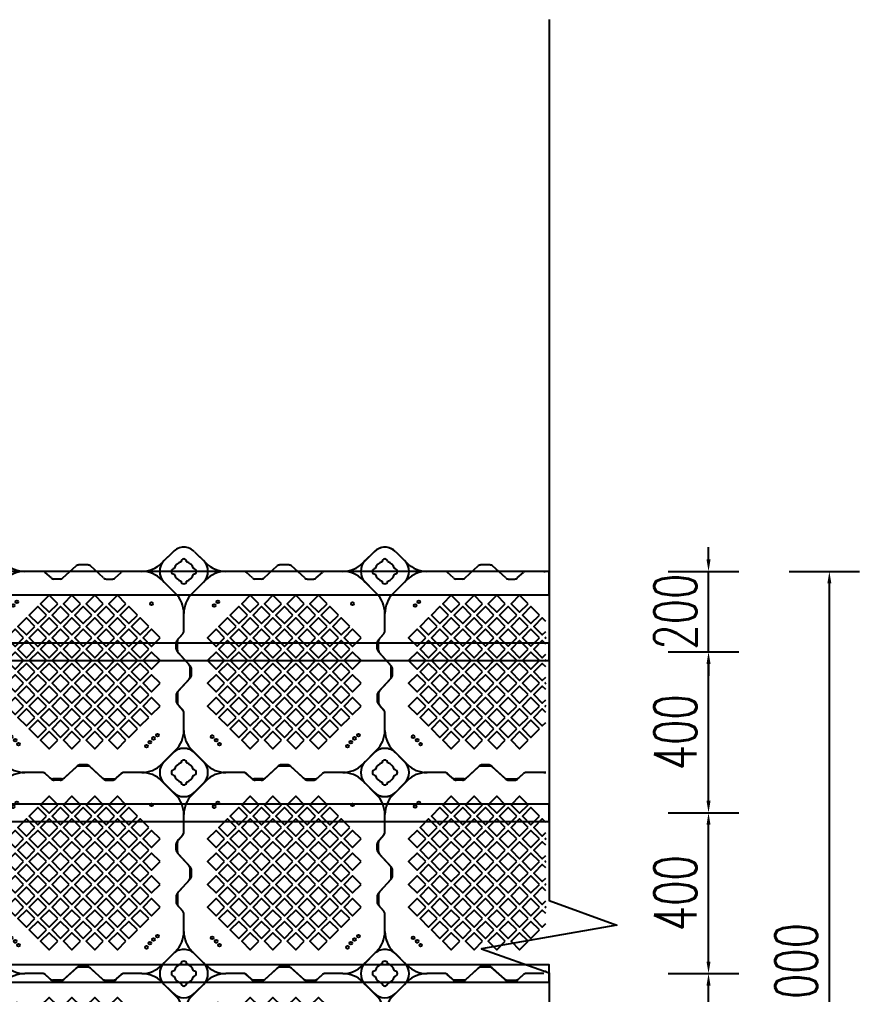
# Model space of a CAD drawing. Header units: millimetres. Extents: x -1003406 to 3312184, y 81337 to 716393.
# Drawn here: x 1159834 to 1161923, y 441182 to 443606 of the extents above; entities that cross this region are included whole.
import ezdxf

# ---------------------------------------------------------------- set-up
doc = ezdxf.new("R2010")
doc.units = ezdxf.units.MM
doc.header["$LTSCALE"] = 10
doc.layers.get('Defpoints').update_dxf_attribs({"linetype": 'CONTINUOUS'})
for name, color, linetype in [('DIM_SYMB', 3, 'CONTINUOUS'), ('W-FLOAT_BOWL浮筒', 253, 'CONTINUOUS'), ('W-STEEL_FRAME钢架', 3, 'CONTINUOUS')]:
    doc.layers.add(name, color=color, linetype=linetype)
doc.layers.add('文字及标注', color=3, linetype='CONTINUOUS', lineweight=15)
doc.styles.add('STANDARD_T3', font='simplex.shx', dxfattribs={"width": 0.7, "bigfont": 'gbcbig.shx'})
doc.dimstyles.new('W&&30', dxfattribs={"dimtxt": 105, "dimasz": 30, "dimexe": 75, "dimexo": 90, "dimgap": 30, "dimtad": 1, "dimdec": 0, "dimzin": 0, "dimdsep": 46, "dimtxsty": 'STANDARD_T3', "dimcen": 0.09, "dimclrd": 1, "dimclre": 1, "dimclrt": 7, "dimazin": 2, "dimtfac": 1, "dimtdec": 0, "dimtix": 1, "dimtmove": 2, "dimatfit": 3, "dimfxl": 100, "dimtolj": 1, "dimtzin": 0, "dimarcsym": 0})

# ---------------------------------------------------------------- blocks, each defined once
blk = doc.blocks.new('旗华浮筒')
at = {"layer": 'W-FLOAT_BOWL浮筒'}
for p, q in [((-548.8, 526.9), (-526.9, 548.8)), ((-473.2, 548.8), (-444.8, 520.5)), ((-26.8, 548.8), (-55.2, 520.5)), ((26.9, 548.8), (48.8, 526.9)), ((-332.9, 513.4), (-344.7, 502.6)), ((-303.9, 516), (-326.1, 516)), ((-297.1, 513.4), (-264.4, 483.6)), ((-202.9, 513.4), (-235.6, 483.6)), ((-196.1, 516), (-173.9, 516)), ((-167.1, 513.4), (-155.3, 502.6)), ((-395.4, 500), (-351.5, 500)), ((-148.5, 500), (-104.7, 500)), ((-548.8, 473.2), (-520.5, 444.8)), ((-479.5, 444.8), (-444.8, 479.5)), ((-257.6, 481), (-242.4, 481)), ((-20.5, 444.8), (-55.2, 479.5)), ((48.8, 473.2), (20.5, 444.8)), ((-500, 351.5), (-500, 395.4)), ((0, 351.3), (0, 395.4)), ((-513.4, 332.9), (-502.6, 344.7)), ((-16.4, 329.4), (-2.6, 344.5)), ((-516, 303.9), (-516, 326.1)), ((-19, 307.4), (-19, 322.6)), ((-513.4, 297.1), (-483.6, 264.4)), ((-16.4, 300.6), (13.4, 267.9)), ((-481, 242.4), (-481, 257.6)), ((16, 238.9), (16, 261.1)), ((-513.4, 202.9), (-483.6, 235.6)), ((-16.4, 199.4), (13.4, 232.1)), ((-516, 196.1), (-516, 173.9)), ((-19, 192.6), (-19, 177.4)), ((-16.4, 170.6), (-2.6, 155.5)), ((-513.4, 167.1), (-502.6, 155.3)), ((-500, 104.7), (-500, 148.5)), ((0, 104.7), (0, 148.7)), ((-548.8, 26.8), (-520.5, 55.2)), ((-444.8, 20.5), (-479.5, 55.2)), ((-55.2, 20.5), (-20.5, 55.2)), ((48.8, 26.8), (20.5, 55.2)), ((-395.4, 0), (-351.3, 0)), ((-329.4, 16.4), (-344.5, 2.6)), ((-307.4, 19), (-322.6, 19)), ((-300.6, 16.4), (-267.9, -13.4)), ((-199.4, 16.4), (-232.1, -13.4)), ((-192.6, 19), (-177.4, 19)), ((-170.6, 16.4), (-155.5, 2.6)), ((-148.7, 0), (-104.7, 0)), ((-473.2, -48.8), (-444.8, -20.5)), ((-261.1, -16), (-238.9, -16)), ((-26.8, -48.8), (-55.2, -20.5)), ((-526.9, -48.8), (-548.8, -26.9)), ((48.8, -26.9), (26.9, -48.8))]:
    blk.add_line(p, q, dxfattribs=at)
for points in [[(-334.9, 398.5), (-313.6, 419.7), (-334.9, 440.9), (-356.1, 419.7)], [(-278.3, 398.5), (-257.1, 419.7), (-278.3, 440.9), (-299.5, 419.7)], [(-221.7, 398.5), (-200.5, 419.7), (-221.7, 440.9), (-242.9, 419.7)], [(-165.1, 398.5), (-143.9, 419.7), (-165.1, 440.9), (-186.4, 419.7)], [(-363.1, 370.2), (-341.9, 391.4), (-363.1, 412.6), (-384.4, 391.4)], [(-306.6, 370.2), (-285.4, 391.4), (-306.6, 412.6), (-327.8, 391.4)], [(-250, 370.2), (-228.8, 391.4), (-250, 412.6), (-271.2, 391.4)], [(-193.4, 370.2), (-172.2, 391.4), (-193.4, 412.6), (-214.6, 391.4)], [(-136.9, 370.2), (-115.6, 391.4), (-136.9, 412.6), (-158.1, 391.4)], [(-391.4, 341.9), (-370.2, 363.1), (-391.4, 384.4), (-412.6, 363.1)], [(-334.9, 341.9), (-313.6, 363.1), (-334.9, 384.4), (-356.1, 363.1)], [(-278.3, 341.9), (-257.1, 363.1), (-278.3, 384.4), (-299.5, 363.1)], [(-221.7, 341.9), (-200.5, 363.1), (-221.7, 384.4), (-242.9, 363.1)], [(-165.1, 341.9), (-143.9, 363.1), (-165.1, 384.4), (-186.4, 363.1)], [(-108.6, 341.9), (-87.4, 363.1), (-108.6, 384.4), (-129.8, 363.1)], [(-419.7, 313.6), (-398.5, 334.9), (-419.7, 356.1), (-440.9, 334.9)], [(-363.1, 313.6), (-341.9, 334.9), (-363.1, 356.1), (-384.4, 334.9)], [(-306.6, 313.6), (-285.4, 334.9), (-306.6, 356.1), (-327.8, 334.9)], [(-250, 313.6), (-228.8, 334.9), (-250, 356.1), (-271.2, 334.9)], [(-193.4, 313.6), (-172.2, 334.9), (-193.4, 356.1), (-214.6, 334.9)], [(-136.9, 313.6), (-115.6, 334.9), (-136.9, 356.1), (-158.1, 334.9)], [(-80.3, 313.6), (-59.1, 334.9), (-80.3, 356.1), (-101.5, 334.9)], [(-391.4, 285.4), (-370.2, 306.6), (-391.4, 327.8), (-412.6, 306.6)], [(-334.9, 285.4), (-313.6, 306.6), (-334.9, 327.8), (-356.1, 306.6)], [(-278.3, 285.4), (-257.1, 306.6), (-278.3, 327.8), (-299.5, 306.6)], [(-221.7, 285.4), (-200.5, 306.6), (-221.7, 327.8), (-242.9, 306.6)], [(-165.1, 285.4), (-143.9, 306.6), (-165.1, 327.8), (-186.4, 306.6)], [(-108.6, 285.4), (-87.4, 306.6), (-108.6, 327.8), (-129.8, 306.6)], [(-419.7, 257.1), (-398.5, 278.3), (-419.7, 299.5), (-440.9, 278.3)], [(-363.1, 257.1), (-341.9, 278.3), (-363.1, 299.5), (-384.4, 278.3)], [(-306.6, 257.1), (-285.4, 278.3), (-306.6, 299.5), (-327.8, 278.3)], [(-250, 257.1), (-228.8, 278.3), (-250, 299.5), (-271.2, 278.3)], [(-193.4, 257.1), (-172.2, 278.3), (-193.4, 299.5), (-214.6, 278.3)], [(-136.9, 257.1), (-115.6, 278.3), (-136.9, 299.5), (-158.1, 278.3)], [(-80.3, 257.1), (-59.1, 278.3), (-80.3, 299.5), (-101.5, 278.3)], [(-391.4, 228.8), (-370.2, 250), (-391.4, 271.2), (-412.6, 250)], [(-334.9, 228.8), (-313.6, 250), (-334.9, 271.2), (-356.1, 250)], [(-278.3, 228.8), (-257.1, 250), (-278.3, 271.2), (-299.5, 250)], [(-221.7, 228.8), (-200.5, 250), (-221.7, 271.2), (-242.9, 250)], [(-165.1, 228.8), (-143.9, 250), (-165.1, 271.2), (-186.4, 250)], [(-108.6, 228.8), (-87.4, 250), (-108.6, 271.2), (-129.8, 250)], [(-419.7, 200.5), (-398.5, 221.7), (-419.7, 242.9), (-440.9, 221.7)], [(-363.1, 200.5), (-341.9, 221.7), (-363.1, 242.9), (-384.4, 221.7)], [(-306.6, 200.5), (-285.4, 221.7), (-306.6, 242.9), (-327.8, 221.7)], [(-250, 200.5), (-228.8, 221.7), (-250, 242.9), (-271.2, 221.7)], [(-193.4, 200.5), (-172.2, 221.7), (-193.4, 242.9), (-214.6, 221.7)], [(-136.9, 200.5), (-115.6, 221.7), (-136.9, 242.9), (-158.1, 221.7)], [(-80.3, 200.5), (-59.1, 221.7), (-80.3, 242.9), (-101.5, 221.7)], [(-391.4, 172.2), (-370.2, 193.4), (-391.4, 214.6), (-412.6, 193.4)], [(-334.9, 172.2), (-313.6, 193.4), (-334.9, 214.6), (-356.1, 193.4)], [(-278.3, 172.2), (-257.1, 193.4), (-278.3, 214.6), (-299.5, 193.4)], [(-221.7, 172.2), (-200.5, 193.4), (-221.7, 214.6), (-242.9, 193.4)], [(-165.1, 172.2), (-143.9, 193.4), (-165.1, 214.6), (-186.4, 193.4)], [(-108.6, 172.2), (-87.4, 193.4), (-108.6, 214.6), (-129.8, 193.4)], [(-419.7, 143.9), (-398.5, 165.1), (-419.7, 186.4), (-440.9, 165.1)], [(-363.1, 143.9), (-341.9, 165.1), (-363.1, 186.4), (-384.4, 165.1)], [(-306.6, 143.9), (-285.4, 165.1), (-306.6, 186.4), (-327.8, 165.1)], [(-250, 143.9), (-228.8, 165.1), (-250, 186.4), (-271.2, 165.1)], [(-193.4, 143.9), (-172.2, 165.1), (-193.4, 186.4), (-214.6, 165.1)], [(-136.9, 143.9), (-115.6, 165.1), (-136.9, 186.4), (-158.1, 165.1)], [(-80.3, 143.9), (-59.1, 165.1), (-80.3, 186.4), (-101.5, 165.1)], [(-391.4, 115.6), (-370.2, 136.9), (-391.4, 158.1), (-412.6, 136.9)], [(-334.9, 115.6), (-313.6, 136.9), (-334.9, 158.1), (-356.1, 136.9)], [(-278.3, 115.6), (-257.1, 136.9), (-278.3, 158.1), (-299.5, 136.9)], [(-221.7, 115.6), (-200.5, 136.9), (-221.7, 158.1), (-242.9, 136.9)], [(-165.1, 115.6), (-143.9, 136.9), (-165.1, 158.1), (-186.4, 136.9)], [(-108.6, 115.6), (-87.4, 136.9), (-108.6, 158.1), (-129.8, 136.9)], [(-363.1, 87.4), (-341.9, 108.6), (-363.1, 129.8), (-384.4, 108.6)], [(-306.6, 87.4), (-285.4, 108.6), (-306.6, 129.8), (-327.8, 108.6)], [(-250, 87.4), (-228.8, 108.6), (-250, 129.8), (-271.2, 108.6)], [(-193.4, 87.4), (-172.2, 108.6), (-193.4, 129.8), (-214.6, 108.6)], [(-136.9, 87.4), (-115.6, 108.6), (-136.9, 129.8), (-158.1, 108.6)], [(-334.9, 59.1), (-313.6, 80.3), (-334.9, 101.5), (-356.1, 80.3)], [(-278.3, 59.1), (-257.1, 80.3), (-278.3, 101.5), (-299.5, 80.3)], [(-221.7, 59.1), (-200.5, 80.3), (-221.7, 101.5), (-242.9, 80.3)], [(-165.1, 59.1), (-143.9, 80.3), (-165.1, 101.5), (-186.4, 80.3)]]:
    blk.add_lwpolyline(points, close=True, dxfattribs=at)
for centre in [(-429.4, 411), (-419.7, 419.7), (-411, 429.4), (-84.8, 424.4), (-75.6, 415.2), (-434.7, 92.9), (-424.4, 84.8), (-415.2, 75.6), (-80.3, 80.3), (-407.1, 65.3)]:
    blk.add_circle(centre, 3.5, dxfattribs=at)
for centre, radius, start, end in [((-500, 522), 38, 45, 135), ((0, 522), 38, 45, 135), ((-522, 500), 38, 135, 225), ((-500, 500), 25, 106.2602, 163.7398), ((-500, 524), 7, 0, 180), ((-500, 500), 25, 16.2602, 73.7398), ((-395.3, 570), 70, 225, 270), ((-326.1, 506), 10, 90, 132.2737), ((-303.9, 506), 10, 47.7263, 90), ((-196.1, 506), 10, 90, 132.2737), ((-173.9, 506), 10, 47.7263, 90), ((-104.7, 570), 70, 270, 315), ((0, 500), 25, 106.2602, 163.7398), ((0, 524), 7, 0, 180), ((0, 500), 25, 16.2602, 73.7398), ((22, 500), 38, 315, 45), ((-524, 500), 7, 90, 270), ((-500, 500), 25, 196.2602, 253.7398), ((-500, 500), 25, 286.2602, 343.7398), ((-476, 500), 7, 270, 90), ((-395.3, 430), 70, 90, 135), ((-351.5, 510), 10, 270, 312.2737), ((-148.5, 510), 10, 227.7263, 270), ((-104.7, 430), 70, 45, 90), ((-24, 500), 7, 90, 270), ((0, 500), 25, 196.2602, 253.7398), ((0, 500), 25, 286.2602, 343.7398), ((24, 500), 7, 270, 90), ((-500, 476), 7, 180, 0), ((-257.6, 491), 10, 227.7263, 270), ((-242.4, 491), 10, 270, 312.2737), ((0, 476), 7, 180, 0), ((-570, 395.3), 70, 0, 45), ((-430, 395.3), 70, 135, 180), ((-70, 395.3), 70, 0, 45), ((70, 395.3), 70, 135, 180), ((-510, 351.5), 10, 317.7263, 0), ((-10, 351.3), 10, 317.7263, 0), ((-506, 326.1), 10, 137.7263, 180), ((-9, 322.6), 10, 137.7263, 180), ((-506, 303.9), 10, 180, 222.2737), ((-9, 307.4), 10, 180, 222.2737), ((6, 261.1), 10, 0, 42.2737), ((-491, 257.6), 10, 0, 42.2737), ((-491, 242.4), 10, 317.7263, 0), ((6, 238.9), 10, 317.7263, 0), ((-506, 196.1), 10, 137.7263, 180), ((-9, 192.6), 10, 137.7263, 180), ((-506, 173.9), 10, 180, 222.2737), ((-9, 177.4), 10, 180, 222.2737), ((-510, 148.5), 10, 0, 42.2737), ((-10, 148.7), 10, 0, 42.2737), ((-570, 104.7), 70, 315, 0), ((-430, 104.7), 70, 180, 225), ((-70, 104.7), 70, 315, 0), ((70, 104.7), 70, 180, 225), ((-522, 0), 38, 135, 225), ((-500, 24), 7, 0, 180), ((0, 24), 7, 0, 180), ((22, 0), 38, 315, 45), ((-524, 0), 7, 90, 270), ((-500, 0), 25, 106.2602, 163.7398), ((-500, 0), 25, 16.2602, 73.7398), ((-476, 0), 7, 270, 90), ((-395.3, 70), 70, 225, 270), ((-395.3, -70), 70, 90, 135), ((-351.3, 10), 10, 270, 312.2737), ((-322.6, 9), 10, 90, 132.2737), ((-307.4, 9), 10, 47.7263, 90), ((-192.6, 9), 10, 90, 132.2737), ((-177.4, 9), 10, 47.7263, 90), ((-148.7, 10), 10, 227.7263, 270), ((-104.7, 70), 70, 270, 315), ((-104.7, -70), 70, 45, 90), ((-24, 0), 7, 90, 270), ((0, 0), 25, 106.2602, 163.7398), ((0, 0), 25, 16.2602, 73.7398), ((24, 0), 7, 270, 90), ((-500, 0), 25, 196.2602, 253.7398), ((-500, -24), 7, 180, 0), ((-500, 0), 25, 286.2602, 343.7398), ((-261.1, -6), 10, 227.7263, 270), ((-238.9, -6), 10, 270, 312.2737), ((0, 0), 25, 196.2602, 253.7398), ((0, -24), 7, 180, 0), ((0, 0), 25, 286.2602, 343.7398), ((-500, -22), 38, 225, 315), ((0, -22), 38, 225, 315)]:
    blk.add_arc(centre, radius, start, end, dxfattribs=at)
blk = doc.blocks.new('*D352')
at = {"layer": 'Defpoints', "color": 0, "transparency": 16777216}
for p in [(1161151.6, 442233.8), (1161848.3, 442233.8), (1161151.6, 440233.8)]:
    blk.add_point(p, dxfattribs=at)
at = {"layer": '文字及标注', "color": 1, "lineweight": -2, "transparency": 16777216}
for p, q in [((1161748.3, 442233.8), (1161923.3, 442233.8)), ((1161848.3, 440263.8), (1161848.3, 442203.8)), ((1161748.3, 440233.8), (1161923.3, 440233.8))]:
    blk.add_line(p, q, dxfattribs=at)
at = {"layer": '文字及标注', "color": 1, "transparency": 16777216}
for points in [[(1161843.3, 442203.8), (1161853.3, 442203.8), (1161848.3, 442233.8)], [(1161843.3, 440263.8), (1161853.3, 440263.8), (1161848.3, 440233.8)]]:
    blk.add_solid(points, dxfattribs=at)
at = {"layer": '文字及标注', "color": 7, "transparency": 16777216, "insert": (1161765.8, 441233.8), "char_height": 105, "attachment_point": 5, "rotation": 90, "style": 'STANDARD_T3'}
blk.add_mtext('\\A1;2000', dxfattribs=at)
blk = doc.blocks.new('*D355')
at = {"layer": 'Defpoints', "color": 0, "transparency": 16777216}
for p in [(1161151.6, 441233.9), (1161547.8, 441233.9), (1161151.6, 440833.9)]:
    blk.add_point(p, dxfattribs=at)
at = {"layer": '文字及标注', "color": 1, "lineweight": -2, "transparency": 16777216}
for p, q in [((1161447.8, 441233.9), (1161622.8, 441233.9)), ((1161547.8, 440863.9), (1161547.8, 441203.9)), ((1161447.8, 440833.9), (1161622.8, 440833.9))]:
    blk.add_line(p, q, dxfattribs=at)
at = {"layer": '文字及标注', "color": 1, "transparency": 16777216}
for points in [[(1161542.8, 441203.9), (1161552.8, 441203.9), (1161547.8, 441233.9)], [(1161542.8, 440863.9), (1161552.8, 440863.9), (1161547.8, 440833.9)]]:
    blk.add_solid(points, dxfattribs=at)
at = {"layer": '文字及标注', "color": 7, "transparency": 16777216, "insert": (1161465.3, 441033.9), "char_height": 105, "attachment_point": 5, "rotation": 90, "style": 'STANDARD_T3'}
blk.add_mtext('\\A1;400', dxfattribs=at)
blk = doc.blocks.new('*D356')
at = {"layer": 'Defpoints', "color": 0, "transparency": 16777216}
for p in [(1161151.6, 441633.9), (1161547.8, 441633.9), (1161151.6, 441233.9)]:
    blk.add_point(p, dxfattribs=at)
at = {"layer": '文字及标注', "color": 1, "lineweight": -2, "transparency": 16777216}
for p, q in [((1161447.8, 441633.9), (1161622.8, 441633.9)), ((1161547.8, 441263.9), (1161547.8, 441603.9)), ((1161447.8, 441233.9), (1161622.8, 441233.9))]:
    blk.add_line(p, q, dxfattribs=at)
at = {"layer": '文字及标注', "color": 1, "transparency": 16777216}
for points in [[(1161542.8, 441603.9), (1161552.8, 441603.9), (1161547.8, 441633.9)], [(1161542.8, 441263.9), (1161552.8, 441263.9), (1161547.8, 441233.9)]]:
    blk.add_solid(points, dxfattribs=at)
at = {"layer": '文字及标注', "color": 7, "transparency": 16777216, "insert": (1161465.3, 441433.9), "char_height": 105, "attachment_point": 5, "rotation": 90, "style": 'STANDARD_T3'}
blk.add_mtext('\\A1;400', dxfattribs=at)
blk = doc.blocks.new('*D357')
at = {"layer": 'Defpoints', "color": 0, "transparency": 16777216}
for p in [(1161151.6, 442033.9), (1161547.8, 442033.9), (1161151.6, 441633.9)]:
    blk.add_point(p, dxfattribs=at)
at = {"layer": '文字及标注', "color": 1, "lineweight": -2, "transparency": 16777216}
for p, q in [((1161447.8, 442033.9), (1161622.8, 442033.9)), ((1161547.8, 441663.9), (1161547.8, 442003.9)), ((1161447.8, 441633.9), (1161622.8, 441633.9))]:
    blk.add_line(p, q, dxfattribs=at)
at = {"layer": '文字及标注', "color": 1, "transparency": 16777216}
for points in [[(1161542.8, 442003.9), (1161552.8, 442003.9), (1161547.8, 442033.9)], [(1161542.8, 441663.9), (1161552.8, 441663.9), (1161547.8, 441633.9)]]:
    blk.add_solid(points, dxfattribs=at)
at = {"layer": '文字及标注', "color": 7, "transparency": 16777216, "insert": (1161465.3, 441833.9), "char_height": 105, "attachment_point": 5, "rotation": 90, "style": 'STANDARD_T3'}
blk.add_mtext('\\A1;400', dxfattribs=at)
blk = doc.blocks.new('*D358')
at = {"layer": 'Defpoints', "color": 0, "transparency": 16777216}
for p in [(1161151.6, 442233.8), (1161547.8, 442233.8), (1161151.6, 442033.9)]:
    blk.add_point(p, dxfattribs=at)
at = {"layer": '文字及标注', "color": 1, "lineweight": -2, "transparency": 16777216}
for p, q in [((1161547.8, 442263.8), (1161547.8, 442293.8)), ((1161447.8, 442233.8), (1161622.8, 442233.8)), ((1161547.8, 442033.9), (1161547.8, 442233.8)), ((1161447.8, 442033.9), (1161622.8, 442033.9)), ((1161547.8, 442003.9), (1161547.8, 441973.9))]:
    blk.add_line(p, q, dxfattribs=at)
at = {"layer": '文字及标注', "color": 1, "transparency": 16777216}
for points in [[(1161542.8, 442263.8), (1161552.8, 442263.8), (1161547.8, 442233.8)], [(1161542.8, 442003.9), (1161552.8, 442003.9), (1161547.8, 442033.9)]]:
    blk.add_solid(points, dxfattribs=at)
at = {"layer": '文字及标注', "color": 7, "transparency": 16777216, "insert": (1161465.3, 442133.8), "char_height": 105, "attachment_point": 5, "rotation": 90, "style": 'STANDARD_T3'}
blk.add_mtext('\\A1;200', dxfattribs=at)

msp = doc.modelspace()

# ---------------------------------------------------------------- linework, layer by layer
at = {"layer": 'DIM_SYMB', "color": 3}
msp.add_lwpolyline([(1161151.6, 443606), (1161151.6, 441415.6), (1161319.6, 441354.4), (1160983.6, 441295.2), (1161151.6, 441235.6), (1161151.6, 439045.2)], dxfattribs=at)
at = {"layer": 'W-FLOAT_BOWL浮筒'}
for p, q in [((1160694.1, 442260.8), (1160716, 442282.8)), ((1160769.8, 442282.8), (1160798.1, 442254.4)), ((1161004.1, 442249.9), (1160981.8, 442249.9)), ((1160891.7, 442233.9), (1160847.5, 442233.9)), ((1160913.6, 442217.5), (1160898.4, 442231.3)), ((1160942.3, 442217.5), (1160975.1, 442247.3)), ((1161043.6, 442217.5), (1161010.8, 442247.3)), ((1161072.3, 442217.5), (1161087.5, 442231.3)), ((1161138.2, 442233.9), (1161094.2, 442233.9)), ((1160694.1, 442207.1), (1160722.4, 442178.8)), ((1160798.2, 442213.4), (1160763.4, 442178.7)), ((1160935.6, 442214.9), (1160920.3, 442214.9)), ((1161050.3, 442214.9), (1161065.6, 442214.9)), ((1160742.9, 442085.4), (1160742.9, 442129.2)), ((1160729.5, 442066.8), (1160740.3, 442078.7)), ((1160726.9, 442037.8), (1160726.9, 442060.1)), ((1160729.5, 442031.1), (1160759.3, 441998.3)), ((1160761.9, 441976.3), (1160761.9, 441991.6)), ((1160729.5, 441936.8), (1160759.3, 441969.6)), ((1160726.9, 441930.1), (1160726.9, 441907.8)), ((1160729.5, 441901.1), (1160740.3, 441889.2)), ((1160742.9, 441838.5), (1160742.9, 441882.5)), ((1160694.1, 441760.8), (1160722.4, 441789.1)), ((1160798.2, 441754.4), (1160763.4, 441789.2)), ((1160942.3, 441717.5), (1160975.1, 441747.3)), ((1160945.8, 441720.5), (1160978.6, 441750.3)), ((1160945.8, 441720.5), (1160978.6, 441750.3)), ((1161004.1, 441749.9), (1160981.8, 441749.9)), ((1161000.6, 441752.9), (1160985.3, 441752.9)), ((1161000.6, 441752.9), (1160985.3, 441752.9)), ((1161040.1, 441720.5), (1161007.3, 441750.3)), ((1161040.1, 441720.5), (1161007.3, 441750.3)), ((1161043.6, 441717.5), (1161010.8, 441747.3)), ((1160891.7, 441733.9), (1160847.5, 441733.9)), ((1160891.5, 441733.9), (1160847.5, 441733.9)), ((1160891.5, 441733.9), (1160847.5, 441733.9)), ((1160910.1, 441720.5), (1160898.2, 441731.3)), ((1160910.1, 441720.5), (1160898.2, 441731.3)), ((1160913.6, 441717.5), (1160898.4, 441731.3)), ((1160939.1, 441717.9), (1160916.8, 441717.9)), ((1160939.1, 441717.9), (1160916.8, 441717.9)), ((1161046.8, 441717.9), (1161069.1, 441717.9)), ((1161046.8, 441717.9), (1161069.1, 441717.9)), ((1161072.3, 441717.5), (1161087.5, 441731.3)), ((1161075.8, 441720.5), (1161087.7, 441731.3)), ((1161075.8, 441720.5), (1161087.7, 441731.3)), ((1161138.2, 441733.9), (1161094.2, 441733.9)), ((1161138.2, 441733.9), (1161094.4, 441733.9)), ((1161138.2, 441733.9), (1161094.4, 441733.9)), ((1160694.1, 441707.1), (1160722.4, 441678.8)), ((1160716, 441685.1), (1160694.1, 441707)), ((1160716, 441685.1), (1160694.1, 441707)), ((1160798.2, 441713.4), (1160763.4, 441678.7)), ((1160769.8, 441685.1), (1160798.1, 441713.4)), ((1160769.8, 441685.1), (1160798.1, 441713.4)), ((1160935.6, 441714.9), (1160920.3, 441714.9)), ((1161050.3, 441714.9), (1161065.6, 441714.9)), ((1160742.9, 441585.4), (1160742.9, 441629.2)), ((1160729.5, 441566.8), (1160740.3, 441578.7)), ((1160726.9, 441537.8), (1160726.9, 441560.1)), ((1160726.9, 441537.8), (1160726.9, 441560.1)), ((1160729.5, 441531.1), (1160759.3, 441498.3)), ((1160761.9, 441476.3), (1160761.9, 441491.6)), ((1160729.5, 441436.8), (1160759.3, 441469.6)), ((1160726.9, 441430.1), (1160726.9, 441407.8)), ((1160729.5, 441401.1), (1160740.3, 441389.2)), ((1160742.9, 441338.5), (1160742.9, 441382.5)), ((1160694.1, 441260.8), (1160722.4, 441289.1)), ((1160798.2, 441254.4), (1160763.4, 441289.2)), ((1160891.7, 441233.9), (1160847.5, 441233.9)), ((1160891.5, 441233.9), (1160847.5, 441233.9)), ((1160910.1, 441220.5), (1160898.2, 441231.3)), ((1160913.6, 441217.5), (1160898.4, 441231.3)), ((1160942.3, 441217.5), (1160975.1, 441247.3)), ((1160945.8, 441220.5), (1160978.6, 441250.3)), ((1161004.1, 441249.9), (1160981.8, 441249.9)), ((1161000.6, 441252.9), (1160985.3, 441252.9)), ((1161040.1, 441220.5), (1161007.3, 441250.3)), ((1161043.6, 441217.5), (1161010.8, 441247.3)), ((1161072.3, 441217.5), (1161087.5, 441231.3)), ((1161075.8, 441220.5), (1161087.7, 441231.3)), ((1161138.2, 441233.9), (1161094.2, 441233.9)), ((1161138.2, 441233.9), (1161094.4, 441233.9)), ((1161140.6, 441238.9), (1161143.8, 441238.9)), ((1161143.8, 441238.9), (1161143, 441238.9)), ((1161143, 441238.9), (1161143.8, 441238.9)), ((1160716, 441185.1), (1160694.1, 441207)), ((1160769.8, 441185.1), (1160798.1, 441213.4)), ((1160939.1, 441217.9), (1160916.8, 441217.9)), ((1160935.6, 441214.9), (1160920.3, 441214.9)), ((1161046.8, 441217.9), (1161069.1, 441217.9)), ((1161050.3, 441214.9), (1161065.6, 441214.9))]:
    msp.add_line(p, q, dxfattribs=at)
for points in [[(1160929.3, 442153.6), (1160908.1, 442174.8), (1160886.9, 442153.6), (1160908.1, 442132.4)], [(1160985.9, 442153.6), (1160964.7, 442174.8), (1160943.4, 442153.6), (1160964.7, 442132.4)], [(1161042.4, 442153.6), (1161021.2, 442174.8), (1161000, 442153.6), (1161021.2, 442132.4)], [(1161099, 442153.6), (1161077.8, 442174.8), (1161056.6, 442153.6), (1161077.8, 442132.4)], [(1160901, 442125.3), (1160879.8, 442146.6), (1160858.6, 442125.3), (1160879.8, 442104.1)], [(1160957.6, 442125.3), (1160936.4, 442146.6), (1160915.2, 442125.3), (1160936.4, 442104.1)], [(1161014.2, 442125.3), (1160992.9, 442146.6), (1160971.7, 442125.3), (1160992.9, 442104.1)], [(1161070.7, 442125.3), (1161049.5, 442146.6), (1161028.3, 442125.3), (1161049.5, 442104.1)], [(1161127.3, 442125.3), (1161106.1, 442146.6), (1161084.9, 442125.3), (1161106.1, 442104.1)], [(1160872.7, 442097.1), (1160851.5, 442118.3), (1160830.3, 442097.1), (1160851.5, 442075.8)], [(1160929.3, 442097.1), (1160908.1, 442118.3), (1160886.9, 442097.1), (1160908.1, 442075.8)], [(1160985.9, 442097.1), (1160964.7, 442118.3), (1160943.4, 442097.1), (1160964.7, 442075.8)], [(1161042.4, 442097.1), (1161021.2, 442118.3), (1161000, 442097.1), (1161021.2, 442075.8)], [(1161099, 442097.1), (1161077.8, 442118.3), (1161056.6, 442097.1), (1161077.8, 442075.8)], [(1160844.5, 442068.8), (1160823.2, 442090), (1160802, 442068.8), (1160823.2, 442047.6)], [(1160901, 442068.8), (1160879.8, 442090), (1160858.6, 442068.8), (1160879.8, 442047.6)], [(1160957.6, 442068.8), (1160936.4, 442090), (1160915.2, 442068.8), (1160936.4, 442047.6)], [(1161014.2, 442068.8), (1160992.9, 442090), (1160971.7, 442068.8), (1160992.9, 442047.6)], [(1161070.7, 442068.8), (1161049.5, 442090), (1161028.3, 442068.8), (1161049.5, 442047.6)], [(1161127.3, 442068.8), (1161106.1, 442090), (1161084.9, 442068.8), (1161106.1, 442047.6)], [(1160872.7, 442040.5), (1160851.5, 442061.7), (1160830.3, 442040.5), (1160851.5, 442019.3)], [(1160929.3, 442040.5), (1160908.1, 442061.7), (1160886.9, 442040.5), (1160908.1, 442019.3)], [(1160985.9, 442040.5), (1160964.7, 442061.7), (1160943.4, 442040.5), (1160964.7, 442019.3)], [(1161042.4, 442040.5), (1161021.2, 442061.7), (1161000, 442040.5), (1161021.2, 442019.3)], [(1161099, 442040.5), (1161077.8, 442061.7), (1161056.6, 442040.5), (1161077.8, 442019.3)], [(1160844.5, 442012.2), (1160823.2, 442033.4), (1160802, 442012.2), (1160823.2, 441991)], [(1160901, 442012.2), (1160879.8, 442033.4), (1160858.6, 442012.2), (1160879.8, 441991)], [(1160957.6, 442012.2), (1160936.4, 442033.4), (1160915.2, 442012.2), (1160936.4, 441991)], [(1161014.2, 442012.2), (1160992.9, 442033.4), (1160971.7, 442012.2), (1160992.9, 441991)], [(1161070.7, 442012.2), (1161049.5, 442033.4), (1161028.3, 442012.2), (1161049.5, 441991)], [(1161127.3, 442012.2), (1161106.1, 442033.4), (1161084.9, 442012.2), (1161106.1, 441991)], [(1160872.7, 441983.9), (1160851.5, 442005.1), (1160830.3, 441983.9), (1160851.5, 441962.7)], [(1160929.3, 441983.9), (1160908.1, 442005.1), (1160886.9, 441983.9), (1160908.1, 441962.7)], [(1160985.9, 441983.9), (1160964.7, 442005.1), (1160943.4, 441983.9), (1160964.7, 441962.7)], [(1161042.4, 441983.9), (1161021.2, 442005.1), (1161000, 441983.9), (1161021.2, 441962.7)], [(1161099, 441983.9), (1161077.8, 442005.1), (1161056.6, 441983.9), (1161077.8, 441962.7)], [(1160844.5, 441955.6), (1160823.2, 441976.9), (1160802, 441955.6), (1160823.2, 441934.4)], [(1160901, 441955.6), (1160879.8, 441976.9), (1160858.6, 441955.6), (1160879.8, 441934.4)], [(1160957.6, 441955.6), (1160936.4, 441976.9), (1160915.2, 441955.6), (1160936.4, 441934.4)], [(1161014.2, 441955.6), (1160992.9, 441976.9), (1160971.7, 441955.6), (1160992.9, 441934.4)], [(1161070.7, 441955.6), (1161049.5, 441976.9), (1161028.3, 441955.6), (1161049.5, 441934.4)], [(1161127.3, 441955.6), (1161106.1, 441976.9), (1161084.9, 441955.6), (1161106.1, 441934.4)], [(1160872.7, 441927.4), (1160851.5, 441948.6), (1160830.3, 441927.4), (1160851.5, 441906.1)], [(1160929.3, 441927.4), (1160908.1, 441948.6), (1160886.9, 441927.4), (1160908.1, 441906.1)], [(1160985.9, 441927.4), (1160964.7, 441948.6), (1160943.4, 441927.4), (1160964.7, 441906.1)], [(1161042.4, 441927.4), (1161021.2, 441948.6), (1161000, 441927.4), (1161021.2, 441906.1)], [(1161099, 441927.4), (1161077.8, 441948.6), (1161056.6, 441927.4), (1161077.8, 441906.1)], [(1160844.5, 441899.1), (1160823.2, 441920.3), (1160802, 441899.1), (1160823.2, 441877.9)], [(1160901, 441899.1), (1160879.8, 441920.3), (1160858.6, 441899.1), (1160879.8, 441877.9)], [(1160957.6, 441899.1), (1160936.4, 441920.3), (1160915.2, 441899.1), (1160936.4, 441877.9)], [(1161014.2, 441899.1), (1160992.9, 441920.3), (1160971.7, 441899.1), (1160992.9, 441877.9)], [(1161070.7, 441899.1), (1161049.5, 441920.3), (1161028.3, 441899.1), (1161049.5, 441877.9)], [(1161127.3, 441899.1), (1161106.1, 441920.3), (1161084.9, 441899.1), (1161106.1, 441877.9)], [(1160872.7, 441870.8), (1160851.5, 441892), (1160830.3, 441870.8), (1160851.5, 441849.6)], [(1160929.3, 441870.8), (1160908.1, 441892), (1160886.9, 441870.8), (1160908.1, 441849.6)], [(1160985.9, 441870.8), (1160964.7, 441892), (1160943.4, 441870.8), (1160964.7, 441849.6)], [(1161042.4, 441870.8), (1161021.2, 441892), (1161000, 441870.8), (1161021.2, 441849.6)], [(1161099, 441870.8), (1161077.8, 441892), (1161056.6, 441870.8), (1161077.8, 441849.6)], [(1160901, 441842.5), (1160879.8, 441863.7), (1160858.6, 441842.5), (1160879.8, 441821.3)], [(1160957.6, 441842.5), (1160936.4, 441863.7), (1160915.2, 441842.5), (1160936.4, 441821.3)], [(1161014.2, 441842.5), (1160992.9, 441863.7), (1160971.7, 441842.5), (1160992.9, 441821.3)], [(1161070.7, 441842.5), (1161049.5, 441863.7), (1161028.3, 441842.5), (1161049.5, 441821.3)], [(1161127.3, 441842.5), (1161106.1, 441863.7), (1161084.9, 441842.5), (1161106.1, 441821.3)], [(1160929.3, 441814.2), (1160908.1, 441835.4), (1160886.9, 441814.2), (1160908.1, 441793)], [(1160985.9, 441814.2), (1160964.7, 441835.4), (1160943.4, 441814.2), (1160964.7, 441793)], [(1161042.4, 441814.2), (1161021.2, 441835.4), (1161000, 441814.2), (1161021.2, 441793)], [(1161099, 441814.2), (1161077.8, 441835.4), (1161056.6, 441814.2), (1161077.8, 441793)], [(1160929.3, 441653.6), (1160908.1, 441674.8), (1160886.9, 441653.6), (1160908.1, 441632.4)], [(1160985.9, 441653.6), (1160964.7, 441674.8), (1160943.4, 441653.6), (1160964.7, 441632.4)], [(1161042.4, 441653.6), (1161021.2, 441674.8), (1161000, 441653.6), (1161021.2, 441632.4)], [(1161099, 441653.6), (1161077.8, 441674.8), (1161056.6, 441653.6), (1161077.8, 441632.4)], [(1160901, 441625.3), (1160879.8, 441646.6), (1160858.6, 441625.3), (1160879.8, 441604.1)], [(1160957.6, 441625.3), (1160936.4, 441646.6), (1160915.2, 441625.3), (1160936.4, 441604.1)], [(1161014.2, 441625.3), (1160992.9, 441646.6), (1160971.7, 441625.3), (1160992.9, 441604.1)], [(1161070.7, 441625.3), (1161049.5, 441646.6), (1161028.3, 441625.3), (1161049.5, 441604.1)], [(1161127.3, 441625.3), (1161106.1, 441646.6), (1161084.9, 441625.3), (1161106.1, 441604.1)], [(1160872.7, 441597.1), (1160851.5, 441618.3), (1160830.3, 441597.1), (1160851.5, 441575.8)], [(1160929.3, 441597.1), (1160908.1, 441618.3), (1160886.9, 441597.1), (1160908.1, 441575.8)], [(1160985.9, 441597.1), (1160964.7, 441618.3), (1160943.4, 441597.1), (1160964.7, 441575.8)], [(1161042.4, 441597.1), (1161021.2, 441618.3), (1161000, 441597.1), (1161021.2, 441575.8)], [(1161099, 441597.1), (1161077.8, 441618.3), (1161056.6, 441597.1), (1161077.8, 441575.8)], [(1160844.5, 441568.8), (1160823.2, 441590), (1160802, 441568.8), (1160823.2, 441547.6)], [(1160901, 441568.8), (1160879.8, 441590), (1160858.6, 441568.8), (1160879.8, 441547.6)], [(1160957.6, 441568.8), (1160936.4, 441590), (1160915.2, 441568.8), (1160936.4, 441547.6)], [(1161014.2, 441568.8), (1160992.9, 441590), (1160971.7, 441568.8), (1160992.9, 441547.6)], [(1161070.7, 441568.8), (1161049.5, 441590), (1161028.3, 441568.8), (1161049.5, 441547.6)], [(1161127.3, 441568.8), (1161106.1, 441590), (1161084.9, 441568.8), (1161106.1, 441547.6)], [(1160872.7, 441540.5), (1160851.5, 441561.7), (1160830.3, 441540.5), (1160851.5, 441519.3)], [(1160929.3, 441540.5), (1160908.1, 441561.7), (1160886.9, 441540.5), (1160908.1, 441519.3)], [(1160985.9, 441540.5), (1160964.7, 441561.7), (1160943.4, 441540.5), (1160964.7, 441519.3)], [(1161042.4, 441540.5), (1161021.2, 441561.7), (1161000, 441540.5), (1161021.2, 441519.3)], [(1161099, 441540.5), (1161077.8, 441561.7), (1161056.6, 441540.5), (1161077.8, 441519.3)], [(1160844.5, 441512.2), (1160823.2, 441533.4), (1160802, 441512.2), (1160823.2, 441491)], [(1160901, 441512.2), (1160879.8, 441533.4), (1160858.6, 441512.2), (1160879.8, 441491)], [(1160957.6, 441512.2), (1160936.4, 441533.4), (1160915.2, 441512.2), (1160936.4, 441491)], [(1161014.2, 441512.2), (1160992.9, 441533.4), (1160971.7, 441512.2), (1160992.9, 441491)], [(1161070.7, 441512.2), (1161049.5, 441533.4), (1161028.3, 441512.2), (1161049.5, 441491)], [(1161127.3, 441512.2), (1161106.1, 441533.4), (1161084.9, 441512.2), (1161106.1, 441491)], [(1160872.7, 441483.9), (1160851.5, 441505.1), (1160830.3, 441483.9), (1160851.5, 441462.7)], [(1160929.3, 441483.9), (1160908.1, 441505.1), (1160886.9, 441483.9), (1160908.1, 441462.7)], [(1160985.9, 441483.9), (1160964.7, 441505.1), (1160943.4, 441483.9), (1160964.7, 441462.7)], [(1161042.4, 441483.9), (1161021.2, 441505.1), (1161000, 441483.9), (1161021.2, 441462.7)], [(1161099, 441483.9), (1161077.8, 441505.1), (1161056.6, 441483.9), (1161077.8, 441462.7)], [(1160844.5, 441455.6), (1160823.2, 441476.9), (1160802, 441455.6), (1160823.2, 441434.4)], [(1160901, 441455.6), (1160879.8, 441476.9), (1160858.6, 441455.6), (1160879.8, 441434.4)], [(1160957.6, 441455.6), (1160936.4, 441476.9), (1160915.2, 441455.6), (1160936.4, 441434.4)], [(1161014.2, 441455.6), (1160992.9, 441476.9), (1160971.7, 441455.6), (1160992.9, 441434.4)], [(1161070.7, 441455.6), (1161049.5, 441476.9), (1161028.3, 441455.6), (1161049.5, 441434.4)], [(1161127.3, 441455.6), (1161106.1, 441476.9), (1161084.9, 441455.6), (1161106.1, 441434.4)], [(1160872.7, 441427.4), (1160851.5, 441448.6), (1160830.3, 441427.4), (1160851.5, 441406.1)], [(1160929.3, 441427.4), (1160908.1, 441448.6), (1160886.9, 441427.4), (1160908.1, 441406.1)], [(1160985.9, 441427.4), (1160964.7, 441448.6), (1160943.4, 441427.4), (1160964.7, 441406.1)], [(1161042.4, 441427.4), (1161021.2, 441448.6), (1161000, 441427.4), (1161021.2, 441406.1)], [(1161099, 441427.4), (1161077.8, 441448.6), (1161056.6, 441427.4), (1161077.8, 441406.1)], [(1160844.5, 441399.1), (1160823.2, 441420.3), (1160802, 441399.1), (1160823.2, 441377.9)], [(1160901, 441399.1), (1160879.8, 441420.3), (1160858.6, 441399.1), (1160879.8, 441377.9)], [(1160957.6, 441399.1), (1160936.4, 441420.3), (1160915.2, 441399.1), (1160936.4, 441377.9)], [(1161014.2, 441399.1), (1160992.9, 441420.3), (1160971.7, 441399.1), (1160992.9, 441377.9)], [(1161070.7, 441399.1), (1161049.5, 441420.3), (1161028.3, 441399.1), (1161049.5, 441377.9)], [(1161127.3, 441399.1), (1161106.1, 441420.3), (1161084.9, 441399.1), (1161106.1, 441377.9)], [(1160872.7, 441370.8), (1160851.5, 441392), (1160830.3, 441370.8), (1160851.5, 441349.6)], [(1160929.3, 441370.8), (1160908.1, 441392), (1160886.9, 441370.8), (1160908.1, 441349.6)], [(1160985.9, 441370.8), (1160964.7, 441392), (1160943.4, 441370.8), (1160964.7, 441349.6)], [(1161042.4, 441370.8), (1161021.2, 441392), (1161000, 441370.8), (1161021.2, 441349.6)], [(1161099, 441370.8), (1161077.8, 441392), (1161056.6, 441370.8), (1161077.8, 441349.6)], [(1160901, 441342.5), (1160879.8, 441363.7), (1160858.6, 441342.5), (1160879.8, 441321.3)], [(1160957.6, 441342.5), (1160936.4, 441363.7), (1160915.2, 441342.5), (1160936.4, 441321.3)], [(1161014.2, 441342.5), (1160992.9, 441363.7), (1160971.7, 441342.5), (1160992.9, 441321.3)], [(1161070.7, 441342.5), (1161049.5, 441363.7), (1161028.3, 441342.5), (1161049.5, 441321.3)], [(1161127.3, 441342.5), (1161106.1, 441363.7), (1161084.9, 441342.5), (1161106.1, 441321.3)], [(1160929.3, 441314.2), (1160908.1, 441335.4), (1160886.9, 441314.2), (1160908.1, 441293)], [(1160985.9, 441314.2), (1160964.7, 441335.4), (1160943.4, 441314.2), (1160964.7, 441293)], [(1161042.4, 441314.2), (1161021.2, 441335.4), (1161000, 441314.2), (1161021.2, 441293)], [(1161099, 441314.2), (1161077.8, 441335.4), (1161056.6, 441314.2), (1161077.8, 441293)]]:
    msp.add_lwpolyline(points, close=True, dxfattribs=at)
for points in [[(1161142.9, 442109.7), (1161134.4, 442118.3), (1161113.2, 442097.1), (1161134.4, 442075.8), (1161142.9, 442084.4)], [(1161142.9, 442053.2), (1161134.4, 442061.7), (1161113.2, 442040.5), (1161134.4, 442019.3), (1161142.9, 442027.8)], [(1161142.9, 442070.3), (1161141.4, 442068.8), (1161142.9, 442067.3)], [(1161142.9, 442013.7), (1161141.4, 442012.2), (1161142.9, 442010.7)], [(1161142.9, 441996.6), (1161134.4, 442005.1), (1161113.2, 441983.9), (1161134.4, 441962.7), (1161142.9, 441971.3)], [(1161142.9, 441940), (1161134.4, 441948.6), (1161113.2, 441927.4), (1161134.4, 441906.1), (1161142.9, 441914.7)], [(1161142.9, 441957.1), (1161141.4, 441955.6), (1161142.9, 441954.2)], [(1161142.9, 441883.4), (1161134.4, 441892), (1161113.2, 441870.8), (1161134.4, 441849.6), (1161142.9, 441858.1)], [(1161142.9, 441900.6), (1161141.4, 441899.1), (1161142.9, 441897.6)], [(1161142.9, 441609.7), (1161134.4, 441618.3), (1161113.2, 441597.1), (1161134.4, 441575.8), (1161142.9, 441584.4)], [(1161142.9, 441570.3), (1161141.4, 441568.8), (1161142.9, 441567.3)], [(1161142.9, 441553.2), (1161134.4, 441561.7), (1161113.2, 441540.5), (1161134.4, 441519.3), (1161142.9, 441527.8)], [(1161142.9, 441496.6), (1161134.4, 441505.1), (1161113.2, 441483.9), (1161134.4, 441462.7), (1161142.9, 441471.3)], [(1161142.9, 441513.7), (1161141.4, 441512.2), (1161142.9, 441510.7)], [(1161142.9, 441440), (1161134.4, 441448.6), (1161113.2, 441427.4), (1161134.4, 441406.1), (1161142.9, 441414.7)], [(1161142.9, 441457.1), (1161141.4, 441455.6), (1161142.9, 441454.2)], [(1161142.9, 441400.6), (1161141.4, 441399.1), (1161142.9, 441397.6)], [(1161142.9, 441383.4), (1161134.4, 441392), (1161113.2, 441370.8), (1161134.4, 441349.6), (1161142.9, 441358.1)]]:
    msp.add_lwpolyline(points, dxfattribs=at)
for centre in [(1160818.5, 442149.2), (1160827.7, 442158.4), (1160813.5, 441822.9), (1160823.2, 441814.2), (1160831.9, 441804.5), (1160818.5, 441649.2), (1160827.7, 441658.4), (1160813.5, 441322.9), (1160823.2, 441314.2), (1160831.9, 441304.5)]:
    msp.add_circle(centre, 3.5, dxfattribs=at)
for centre, radius, start, end in [((1160742.9, 442255.9), 38, 45, 135), ((1160721, 442234), 38, 135, 225), ((1160742.9, 442233.9), 25, 106.2602, 163.7398), ((1160742.9, 442257.9), 7, 0, 180), ((1160742.9, 442233.9), 25, 16.2602, 73.7398), ((1160847.6, 442303.9), 70, 225, 270), ((1160981.8, 442239.9), 10, 90, 132.2737), ((1161004.1, 442239.9), 10, 47.7263, 90), ((1160718.9, 442233.9), 7, 90, 270), ((1160742.9, 442233.9), 25, 196.2602, 253.7398), ((1160742.9, 442233.9), 25, 286.2602, 343.7398), ((1160766.9, 442233.9), 7, 270, 90), ((1160847.7, 442163.9), 70, 90, 135), ((1160891.7, 442223.9), 10, 47.7263, 90), ((1161094.2, 442223.9), 10, 90, 132.2737), ((1161138.2, 442163.9), 70, 86.1474, 90), ((1161138.3, 442303.9), 70, 270, 273.7906), ((1160742.9, 442209.9), 7, 180, 0), ((1160920.3, 442224.9), 10, 227.7263, 270), ((1160935.6, 442224.9), 10, 270, 312.2737), ((1161050.3, 442224.9), 10, 227.7263, 270), ((1161065.6, 442224.9), 10, 270, 312.2737), ((1160672.9, 442129.3), 70, 0, 45), ((1160812.9, 442129.2), 70, 135, 180), ((1160732.9, 442085.4), 10, 317.7263, 0), ((1160736.9, 442060.1), 10, 137.7263, 180), ((1160736.9, 442037.8), 10, 180, 222.2737), ((1160751.9, 441991.6), 10, 0, 42.2737), ((1160751.9, 441976.3), 10, 317.7263, 0), ((1160736.9, 441930.1), 10, 137.7263, 180), ((1160736.9, 441907.8), 10, 180, 222.2737), ((1160732.9, 441882.5), 10, 0, 42.2737), ((1160672.9, 441838.6), 70, 315, 0), ((1160812.9, 441838.7), 70, 180, 225), ((1160742.9, 441757.9), 7, 0, 180), ((1160721, 441734), 38, 135, 225), ((1160721, 441733.9), 38, 135, 225), ((1160721, 441733.9), 38, 135, 225), ((1160718.9, 441733.9), 7, 90, 270), ((1160718.9, 441733.9), 7, 90, 270), ((1160718.9, 441733.9), 7, 90, 270), ((1160742.9, 441733.9), 25, 106.2602, 163.7398), ((1160742.9, 441733.9), 25, 106.2602, 163.7398), ((1160742.9, 441733.9), 25, 106.2602, 163.7398), ((1160742.9, 441733.9), 25, 16.2602, 73.7398), ((1160742.9, 441733.9), 25, 16.2602, 73.7398), ((1160742.9, 441733.9), 25, 16.2602, 73.7398), ((1160766.9, 441733.9), 7, 270, 90), ((1160766.9, 441733.9), 7, 270, 90), ((1160766.9, 441733.9), 7, 270, 90), ((1160847.6, 441803.9), 70, 225, 270), ((1160847.7, 441803.9), 70, 225, 270), ((1160847.7, 441803.9), 70, 225, 270), ((1160981.8, 441739.9), 10, 90, 132.2737), ((1160985.3, 441742.9), 10, 90, 132.2737), ((1160985.3, 441742.9), 10, 90, 132.2737), ((1161000.6, 441742.9), 10, 47.7263, 90), ((1161000.6, 441742.9), 10, 47.7263, 90), ((1161004.1, 441739.9), 10, 47.7263, 90), ((1160742.9, 441733.9), 25, 196.2602, 253.7398), ((1160742.9, 441733.9), 25, 196.2602, 253.7398), ((1160742.9, 441733.9), 25, 196.2602, 253.7398), ((1160742.9, 441733.9), 25, 286.2602, 343.7398), ((1160742.9, 441733.9), 25, 286.2602, 343.7398), ((1160742.9, 441733.9), 25, 286.2602, 343.7398), ((1160847.6, 441663.9), 70, 90, 135), ((1160847.6, 441663.9), 70, 90, 135), ((1160847.7, 441663.9), 70, 90, 135), ((1160891.5, 441723.9), 10, 47.7263, 90), ((1160891.5, 441723.9), 10, 47.7263, 90), ((1160891.7, 441723.9), 10, 47.7263, 90), ((1160916.8, 441727.9), 10, 227.7263, 270), ((1160916.8, 441727.9), 10, 227.7263, 270), ((1160920.3, 441724.9), 10, 227.7263, 270), ((1160935.6, 441724.9), 10, 270, 312.2737), ((1160939.1, 441727.9), 10, 270, 312.2737), ((1160939.1, 441727.9), 10, 270, 312.2737), ((1161046.8, 441727.9), 10, 227.7263, 270), ((1161046.8, 441727.9), 10, 227.7263, 270), ((1161050.3, 441724.9), 10, 227.7263, 270), ((1161065.6, 441724.9), 10, 270, 312.2737), ((1161069.1, 441727.9), 10, 270, 312.2737), ((1161069.1, 441727.9), 10, 270, 312.2737), ((1161094.2, 441723.9), 10, 90, 132.2737), ((1161094.4, 441723.9), 10, 90, 132.2737), ((1161094.4, 441723.9), 10, 90, 132.2737), ((1161138.2, 441803.9), 70, 270, 273.8526), ((1161138.3, 441663.9), 70, 86.2094, 90), ((1160742.9, 441709.9), 7, 180, 0), ((1160742.9, 441709.9), 7, 180, 0), ((1160742.9, 441709.9), 7, 180, 0), ((1160742.9, 441712), 38, 225, 315), ((1160742.9, 441712), 38, 225, 315), ((1160672.9, 441629.3), 70, 0, 45), ((1160812.9, 441629.2), 70, 135, 180), ((1160732.9, 441585.4), 10, 317.7263, 0), ((1160736.9, 441560.1), 10, 137.7263, 180), ((1160736.9, 441537.8), 10, 180, 222.2737), ((1160751.9, 441491.6), 10, 0, 42.2737), ((1160751.9, 441476.3), 10, 317.7263, 0), ((1160736.9, 441430.1), 10, 137.7263, 180), ((1160736.9, 441407.8), 10, 180, 222.2737), ((1160732.9, 441382.5), 10, 0, 42.2737), ((1160672.9, 441338.6), 70, 315, 0), ((1160812.9, 441338.7), 70, 180, 225), ((1160721, 441233.9), 38, 135, 225), ((1160742.9, 441233.9), 25, 106.2602, 163.7398), ((1160742.9, 441257.9), 7, 0, 180), ((1160742.9, 441233.9), 25, 16.2602, 73.7398), ((1160718.9, 441233.9), 7, 90, 270), ((1160766.9, 441233.9), 7, 270, 90), ((1160847.6, 441303.9), 70, 225, 270), ((1160847.6, 441163.9), 70, 90, 135), ((1160847.7, 441303.9), 70, 225, 270), ((1160847.7, 441163.9), 70, 90, 135), ((1160891.5, 441223.9), 10, 47.7263, 90), ((1160891.7, 441223.9), 10, 47.7263, 90), ((1160981.8, 441239.9), 10, 90, 132.2737), ((1160985.3, 441242.9), 10, 90, 132.2737), ((1161000.6, 441242.9), 10, 47.7263, 90), ((1161004.1, 441239.9), 10, 47.7263, 90), ((1161094.2, 441223.9), 10, 90, 132.2737), ((1161094.4, 441223.9), 10, 90, 132.2737), ((1160742.9, 441233.9), 25, 196.2602, 253.7398), ((1160742.9, 441209.9), 7, 180, 0), ((1160742.9, 441233.9), 25, 286.2602, 343.7398), ((1160916.8, 441227.9), 10, 227.7263, 270), ((1160920.3, 441224.9), 10, 227.7263, 270), ((1160935.6, 441224.9), 10, 270, 312.2737), ((1160939.1, 441227.9), 10, 270, 312.2737), ((1161046.8, 441227.9), 10, 227.7263, 270), ((1161050.3, 441224.9), 10, 227.7263, 270), ((1161065.6, 441224.9), 10, 270, 312.2737), ((1161069.1, 441227.9), 10, 270, 312.2737), ((1160742.9, 441212), 38, 225, 315)]:
    msp.add_arc(centre, radius, start, end, dxfattribs=at)
at = {"layer": 'W-FLOAT_BOWL浮筒', "extrusion": (0, 0, -1)}
msp.add_ellipse((1161143.8, 441233.9), major_axis=(0, 5), ratio=0.38825, start_param=0, end_param=0.046192, dxfattribs=at)
msp.add_ellipse((1161143.8, 441233.9), major_axis=(0, 5), ratio=0.38825, start_param=0, end_param=0.046192, dxfattribs=at)
at = {"layer": 'W-FLOAT_BOWL浮筒'}
msp.add_open_spline([(1161143.8, 441238.9), (1161142.7, 441238.9), (1161141.6, 441238.9), (1161140.6, 441238.9)], degree=3, dxfattribs=at)
for points, knots in [([(1161143, 441238.9), (1161143, 441238.9), (1161143, 441238.9), (1161143, 441238.9), (1161143, 441238.9), (1161143, 441238.9), (1161143.1, 441238.9), (1161143.3, 441238.9), (1161143.6, 441238.9), (1161143.9, 441238.9)], [0, 0, 0, 0, 0.049587, 0.049587, 0.049587, 0.109208, 0.109208, 0.109208, 1, 1, 1, 1]), ([(1161143.9, 441238.9), (1161143.6, 441238.9), (1161143.3, 441238.9), (1161143.1, 441238.9), (1161143, 441238.9), (1161143, 441238.9), (1161143, 441238.9), (1161143, 441238.9), (1161143, 441238.9), (1161143, 441238.9)], [0, 0, 0, 0, 0.889059, 0.889059, 0.889059, 0.950413, 0.950413, 0.950413, 1, 1, 1, 1])]:
    msp.add_open_spline(points, degree=3, knots=knots, dxfattribs=at)
at = {"layer": 'W-STEEL_FRAME钢架'}
msp.add_lwpolyline([(1153759.5, 442175.8), (1161151.6, 442175.8), (1161151.6, 442233.8), (1153759.5, 442233.8)], dxfattribs=at)
at = {"layer": 'W-STEEL_FRAME钢架', "color": 1}
for points in [[(1153760, 442012.4), (1161151.6, 442012.4), (1161151.6, 442055.4), (1153760, 442055.4)], [(1153759.5, 441612.4), (1161151.6, 441612.4), (1161151.6, 441655.4), (1153759.5, 441655.4)], [(1153759.5, 441212.3), (1161151.6, 441212.4), (1161151.6, 441255.4), (1153759.5, 441255.3)]]:
    msp.add_lwpolyline(points, close=True, dxfattribs=at)

# ---------------------------------------------------------------- block references
at = {"layer": 'W-FLOAT_BOWL浮筒', "rotation": 90}
for p in [(1160242.9, 442233.9), (1160742.9, 442233.9), (1160242.9, 441733.9), (1160742.9, 441733.9), (1160242.9, 441233.9), (1160742.9, 441233.9)]:
    msp.add_blockref('旗华浮筒', p, dxfattribs=at)

# ---------------------------------------------------------------- dimensions: what is measured, and where the dimension line sits
at = {"layer": '文字及标注', "color": 8}
for base, p1, p2, picture, middle in [((1161547.8, 442233.8), (1161151.6, 442033.9), (1161151.6, 442233.8), '*D358', (1161465.3, 442133.8)), ((1161848.3, 442233.8), (1161151.6, 440233.8), (1161151.6, 442233.8), '*D352', (1161765.8, 441233.8)), ((1161547.8, 442033.9), (1161151.6, 441633.9), (1161151.6, 442033.9), '*D357', (1161465.3, 441833.9)), ((1161547.8, 441633.9), (1161151.6, 441233.9), (1161151.6, 441633.9), '*D356', (1161465.3, 441433.9)), ((1161547.8, 441233.9), (1161151.6, 440833.9), (1161151.6, 441233.9), '*D355', (1161465.3, 441033.9))]:
    dim = msp.add_linear_dim(base=base, p1=p1, p2=p2, angle=90, dimstyle='W&&30', override={"dimfxlon": 1}, dxfattribs=at)
    dim.commit()
    dim.dimension.update_dxf_attribs({"geometry": picture, "text_midpoint": middle})

doc.saveas('drawing.dxf')
